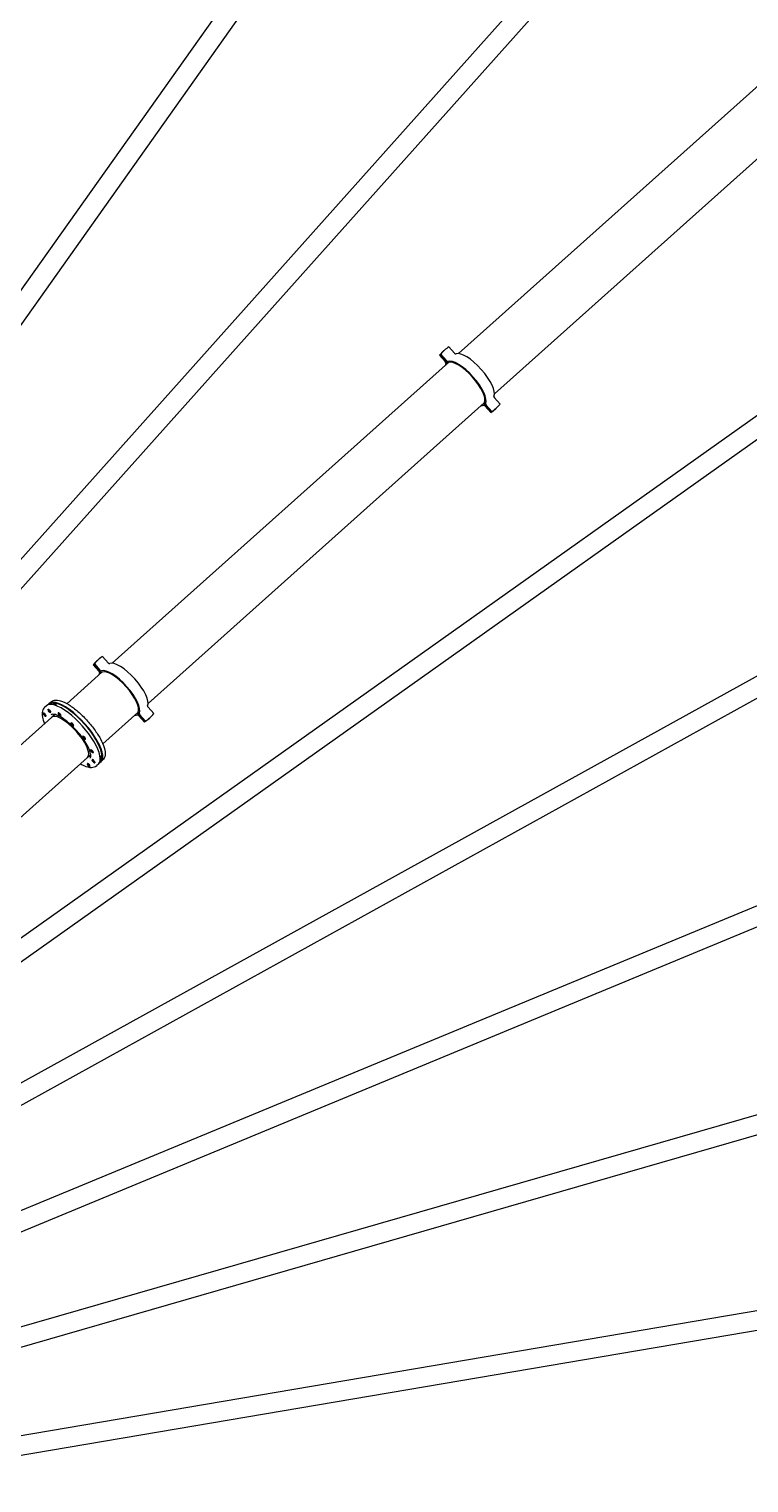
# Model space of a CAD drawing. Header units: millimetres. Extents: x 0 to 157650, y 0 to 89100.
# Drawn here: x 30976 to 34617, y 32286 to 39637 of the extents above; entities that cross this region are included whole.
import ezdxf

# ---------------------------------------------------------------- set-up
doc = ezdxf.new("R2010")
doc.units = ezdxf.units.MM
doc.header["$LTSCALE"] = 150
doc.layers.add('Visible', color=7, linetype='Continuous', lineweight=25)

msp = doc.modelspace()

# ---------------------------------------------------------------- linework, layer by layer
at = {"layer": 'Visible', "color": 9, "true_color": 0xc0c0c0}
for p, q in [((27922.5, 34070.5), (33165.9, 41461.1)), ((33247.5, 41403.3), (28017.3, 34031.2)), ((28238.7, 33939.5), (34217.2, 40630)), ((34291.7, 40563.4), (28336.6, 33899)), ((34848.1, 39515.9), (33147.6, 37996)), ((35030, 39312.3), (33329.5, 37792.5)), ((30353.9, 34629.6), (36008.7, 38642.3)), ((36066.6, 38560.7), (28678.4, 33318)), ((33073.7, 38010.5), (33071.7, 38008.7)), ((33075.2, 38011.8), (33077.3, 38013.7)), ((33128.4, 37998.8), (33099.8, 38030.7)), ((33096.5, 37950.4), (31395.9, 36430.6)), ((33052.2, 37988.1), (33054.2, 37990)), ((33080.7, 37956.2), (33052.2, 37988.1)), ((33054.2, 37990), (33084, 37956.7)), ((33055.8, 37991.3), (33057.8, 37993.2)), ((33085.5, 37958.1), (33055.8, 37991.3)), ((33057.8, 37993.2), (33086.4, 37961.2)), ((33278.4, 37746.8), (31577.9, 36227)), ((33311, 37698.6), (33282.4, 37730.6)), ((33283.3, 37733.7), (33313, 37700.4)), ((33314.5, 37701.8), (33284.8, 37735.1)), ((33288, 37735.6), (33316.6, 37703.6)), ((33358.6, 37741.2), (33330.1, 37773.1)), ((33335.6, 37717.5), (33333.5, 37715.7)), ((33337.1, 37718.9), (33339.1, 37720.7)), ((33313, 37700.4), (33311, 37698.6)), ((33316.6, 37703.6), (33314.5, 37701.8)), ((28762.6, 33108.7), (36726.5, 37510.6)), ((36774.9, 37423.1), (28801.1, 33015.7)), ((31376.8, 36433.3), (31348.2, 36465.2)), ((31300.6, 36422.7), (31302.6, 36424.5)), ((31329.1, 36390.7), (31300.6, 36422.7)), ((31302.6, 36424.5), (31332.4, 36391.2)), ((31304.1, 36425.9), (31306.2, 36427.7)), ((31333.9, 36392.6), (31304.1, 36425.9)), ((31306.2, 36427.7), (31334.7, 36395.7)), ((31322.1, 36445), (31320.1, 36443.2)), ((31323.6, 36446.4), (31325.7, 36448.2)), ((31344.8, 36384.9), (31167.2, 36226.1)), ((28724.7, 32747.8), (37313, 36305.7)), ((37351.3, 36213.3), (28762.9, 32655.4)), ((31105, 36170.5), (30442.1, 35578)), ((31063.6, 36215.4), (31054.9, 36207.6)), ((31076.3, 36226.7), (31085, 36234.5)), ((31105, 36170.5), (31089.6, 36156.7)), ((31526.8, 36181.3), (31349.1, 36022.6)), ((31531.7, 36168.2), (31561.4, 36134.9)), ((31562.9, 36136.3), (31533.2, 36169.6)), ((31536.4, 36170.1), (31565, 36138.1)), ((31607, 36175.7), (31578.4, 36207.7)), ((31559.4, 36133.1), (31530.8, 36165.1)), ((31561.4, 36134.9), (31559.4, 36133.1)), ((31565, 36138.1), (31562.9, 36136.3)), ((31583.9, 36152), (31581.9, 36150.2)), ((31585.5, 36153.4), (31587.5, 36155.2)), ((31286.9, 35967), (30624, 35374.5)), ((31286.9, 35967), (31271.5, 35953.2)), ((31326.9, 35920.9), (31318.1, 35913)), ((31339.5, 35932.1), (31348.2, 35940)), ((28828.3, 32468.8), (37761, 35042.7)), ((37788.7, 34946.6), (28856, 32372.7)), ((29265.1, 32241.9), (38064.7, 33737.5)), ((38081.5, 33638.9), (29861.9, 32241.9))]:
    msp.add_line(p, q, dxfattribs=at)
msp.add_arc((26292, 31685.9), 12796, 45.6757, 314.3243, dxfattribs=at)
for centre, major_axis, ratio, start_param, end_param in [((33202.6, 37862.2), (-130.9, 146.5), 0.939693, 0, 0.153297), ((33204.6, 37864), (-130.9, 146.5), 0.939693, 6.277628, 6.436482), ((33206.2, 37865.4), (-130.9, 146.5), 0.939693, 0, 0.153297), ((33208.2, 37867.2), (-130.9, 146.5), 0.939693, 6.129888, 6.436482), ((33078.7, 37954.4), (5.33, -5.96), 0.34202, 0.124915, 1.570796), ((33184.4, 37845.9), (-96.3, 107.7), 0.34202, 0.124915, 0.334311), ((33080.4, 37953.5), (9.3, -10.4), 0.34202, 0.373108, 1.570796), ((33089.1, 37961.3), (9.3, -10.4), 0.34202, 4.712389, 6.169987), ((33088.4, 37963), (5.33, -5.96), 0.34202, 4.712389, 6.158271), ((33184.4, 37845.9), (-96.3, 107.7), 0.34202, 3.266507, 6.158271), ((33184.4, 37845.9), (91, -101.8), 0.34202, 0.113198, 3.028394), ((33130.4, 38000.6), (5.33, -5.96), 0.34202, 4.712389, 6.158271), ((33226.4, 37883.5), (96.3, -107.7), 0.34202, 0.124915, 3.016678), ((33184.4, 37845.9), (96.3, -107.7), 0.34202, 5.948875, 6.158271), ((33279.7, 37730.5), (-9.3, 10.4), 0.34202, 4.712389, 5.910077), ((33280.4, 37728.7), (-5.33, 5.96), 0.34202, 4.712389, 6.158271), ((33288.4, 37738.3), (-9.3, 10.4), 0.34202, 0.113198, 1.570796), ((33290.1, 37737.4), (-5.33, 5.96), 0.34202, 0.124915, 1.570796), ((33202.6, 37862.2), (130.9, -146.5), 0.939693, 6.129888, 6.283185), ((33204.6, 37864), (130.9, -146.5), 0.939693, 6.129888, 6.288743), ((33206.2, 37865.4), (130.9, -146.5), 0.939693, 6.129888, 6.283185), ((33208.2, 37867.2), (130.9, -146.5), 0.939693, 6.129888, 6.436482), ((33332.1, 37775), (-5.33, 5.96), 0.34202, 0.124915, 1.570796), ((31456.6, 36301.7), (-130.9, 146.5), 0.939693, 6.129888, 6.436482), ((31451, 36296.7), (-130.9, 146.5), 0.939693, 0, 0.153297), ((31453, 36298.5), (-130.9, 146.5), 0.939693, 6.277628, 6.436482), ((31454.6, 36299.9), (-130.9, 146.5), 0.939693, 0, 0.153297), ((31327.1, 36388.9), (5.33, -5.96), 0.34202, 0.124915, 1.570796), ((31328.8, 36388), (9.3, -10.4), 0.34202, 0.373108, 1.570796), ((31337.5, 36395.8), (9.3, -10.4), 0.34202, 4.712389, 6.169987), ((31336.8, 36397.6), (5.33, -5.96), 0.34202, 4.712389, 6.158271), ((31432.8, 36280.4), (-96.3, 107.7), 0.34202, 3.266507, 6.158271), ((31432.8, 36280.4), (91, -101.8), 0.34202, 0.113198, 3.028394), ((31378.8, 36435.1), (5.33, -5.96), 0.34202, 4.712389, 6.158271), ((31474.8, 36318), (96.3, -107.7), 0.34202, 0.124915, 3.016678), ((31432.8, 36280.4), (-96.3, 107.7), 0.34202, 0.124915, 0.334311), ((31207.9, 36079.4), (-131.6, 147.3), 0.34202, 3.016062, 6.408716), ((31054.3, 36170.5), (-7.16, 8.02), 0.34202, 0.455565, 6.2936), ((31058.5, 36174.3), (7.16, -8.02), 0.34202, 4.015337, 5.409441), ((31195.3, 36068.1), (131.6, -147.3), 0.34202, 0, 3.141593), ((31079.1, 36189.2), (7.16, -8.02), 0.34202, 3.073559, 8.911594), ((31083.4, 36193), (7.16, -8.02), 0.34202, 4.015337, 5.409441), ((31207.9, 36079.4), (-127.6, 142.8), 0.34202, 3.135692, 6.289086), ((31180.5, 36055), (91, -101.8), 0.34202, 0, 3.141593), ((31195.3, 36068.1), (-93, 104), 0.34202, 6.282012, 6.490949), ((31106.8, 36223.4), (-7.16, 8.02), 0.34202, 0.597822, 2.000509), ((31111, 36227.2), (7.16, -8.02), 0.34202, 4.270826, 5.409441), ((31106.8, 36223.4), (7.16, -8.02), 0.34202, 0.018526, 1.878074), ((31130.5, 36171.4), (7.16, -8.02), 0.34202, 2.549961, 8.387995), ((31134.7, 36175.1), (7.16, -8.02), 0.34202, 4.014889, 5.409441), ((31432.8, 36280.4), (96.3, -107.7), 0.34202, 5.948875, 6.158271), ((31528.1, 36165), (-9.3, 10.4), 0.34202, 4.712389, 5.910077), ((31528.8, 36163.3), (-5.33, 5.96), 0.34202, 4.712389, 6.158271), ((31536.8, 36172.8), (-9.3, 10.4), 0.34202, 0.113198, 1.570796), ((31538.4, 36171.9), (-5.33, 5.96), 0.34202, 0.124915, 1.570796), ((31456.6, 36301.7), (130.9, -146.5), 0.939693, 6.129888, 6.436482), ((31580.5, 36209.5), (-5.33, 5.96), 0.34202, 0.124915, 1.570796), ((31062.7, 36120.3), (-7.16, 8.02), 0.34202, 5.747331, 6.817199), ((31195.3, 36068.1), (127.6, -142.8), 0.34202, 3.685366, 3.688696), ((31194.6, 36121.7), (7.16, -8.02), 0.34202, 2.026362, 7.864397), ((31198.8, 36125.5), (7.16, -8.02), 0.34202, 4.015337, 5.409441), ((31451, 36296.7), (130.9, -146.5), 0.939693, 6.129888, 6.283185), ((31453, 36298.5), (130.9, -146.5), 0.939693, 6.129888, 6.288743), ((31454.6, 36299.9), (130.9, -146.5), 0.939693, 6.129888, 6.283185), ((31254.3, 36053.6), (7.16, -8.02), 0.34202, 1.502763, 7.340798), ((31258.5, 36057.4), (7.16, -8.02), 0.34202, 4.015337, 5.409441), ((31195.3, 36068.1), (93, -104), 0.34202, 6.075421, 6.284359), ((31293.5, 35985.3), (7.16, -8.02), 0.34202, 0.979164, 6.817199), ((31297.7, 35989), (7.16, -8.02), 0.34202, 4.015337, 5.409713), ((31334.8, 35958.5), (7.16, -8.02), 0.34202, 0.167803, 2.018755), ((31339, 35962.3), (7.16, -8.02), 0.34202, 4.472325, 5.409441), ((31334.8, 35958.5), (7.16, -8.02), 0.34202, 5.222019, 6.005838), ((31277, 35916.3), (-7.16, 8.02), 0.34202, 3.073559, 8.911594), ((31281.2, 35920.1), (7.16, -8.02), 0.34202, 4.015337, 5.409441), ((31301.9, 35935), (7.16, -8.02), 0.34202, 0.455565, 6.2936), ((31306.1, 35938.8), (7.16, -8.02), 0.34202, 4.015337, 5.409441)]:
    msp.add_ellipse(centre, major_axis=major_axis, ratio=ratio, start_param=start_param, end_param=end_param, dxfattribs=at)
for points, knots in [([(31085, 36234.5), (31090.5, 36239.3), (31097.4, 36242.3), (31114.3, 36244.7), (31124.6, 36243.3), (31148.8, 36236), (31163.2, 36229), (31192.9, 36210.5), (31208.1, 36199.2), (31238.1, 36173.5), (31253, 36159.2), (31281, 36128.8), (31294.2, 36112.8), (31317.8, 36080.5), (31328.2, 36064.3), (31345.1, 36032.9), (31351.7, 36017.8), (31360.1, 35989.6), (31362, 35976.6), (31359.2, 35955.2), (31355.2, 35946.2), (31348.2, 35940)], [1.777824, 1.777824, 1.777824, 1.777824, 2.00024, 2.00024, 2.289961, 2.289961, 2.639517, 2.639517, 2.974514, 2.974514, 3.302643, 3.302643, 3.628896, 3.628896, 3.956146, 3.956146, 4.288259, 4.288259, 4.63315, 4.63315, 4.919416, 4.919416, 4.919416, 4.919416]), ([(31054.9, 36207.6), (31049.4, 36202.7), (31045.8, 36196.1), (31041.4, 36179.6), (31041.7, 36169.2), (31045.7, 36147.7), (31049.1, 36136.7), (31054, 36124.9)], [3.1704018, 3.1704018, 3.1704018, 3.1704018, 3.3928184, 3.3928184, 3.6825394, 3.6825394, 3.9452652, 3.9452652, 3.9452652, 3.9452652]), ([(31046.7, 36176.6), (31046.7, 36176.7), (31046.7, 36176.8), (31046.6, 36177.4), (31046.7, 36177.8), (31046.9, 36178.3), (31047, 36178.4), (31047.1, 36178.5)], [-2.1774743, -2.1774743, -2.1774743, -2.1774743, -2.1286878, -2.1286878, -1.8246957, -1.8246957, -1.698103, -1.698103, -1.698103, -1.698103]), ([(31072.2, 36197.4), (31072.2, 36197.4), (31072.3, 36197.4), (31072.7, 36197.6), (31073.1, 36197.6), (31073.8, 36197.5), (31074, 36197.5), (31074.3, 36197.4)], [-2.1774743, -2.1774743, -2.1774743, -2.1774743, -2.1286878, -2.1286878, -1.8246957, -1.8246957, -1.698103, -1.698103, -1.698103, -1.698103]), ([(31284.8, 35950.3), (31286.3, 35951.7), (31287.8, 35954.1), (31288.6, 35964.1), (31287.9, 35970.8), (31283.6, 35987), (31279.9, 35996.7), (31269.5, 36018.2), (31262.5, 36030.1), (31246.1, 36054.6), (31236.5, 36067.3), (31215.8, 36091.8), (31204.5, 36103.7), (31181.7, 36125.4), (31170.1, 36135.2), (31147.9, 36151.6), (31137.2, 36158.3), (31118.5, 36167.8), (31110.3, 36170.7), (31097.8, 36173.1), (31093.5, 36172.7), (31089.7, 36171.4), (31088.9, 36170.9), (31088.2, 36170.3)], [0.028809, 0.028809, 0.028809, 0.028809, 0.342968, 0.342968, 0.619791, 0.619791, 0.90788, 0.90788, 1.211144, 1.211144, 1.521441, 1.521441, 1.83405, 1.83405, 2.145926, 2.145926, 2.453388, 2.453388, 2.749385, 2.749385, 3.026119, 3.026119, 3.170402, 3.170402, 3.170402, 3.170402]), ([(31126.1, 36179.4), (31126.3, 36179.3), (31126.5, 36179.2), (31127.2, 36178.8), (31127.8, 36178.5), (31128.7, 36177.9), (31128.9, 36177.7), (31129.2, 36177.5)], [-2.1773625, -2.1773625, -2.1773625, -2.1773625, -2.0762328, -2.0762328, -1.8118997, -1.8118997, -1.6981222, -1.6981222, -1.6981222, -1.6981222]), ([(31193.9, 36127.4), (31194, 36127.4), (31194.1, 36127.3), (31195.2, 36126.4), (31196.2, 36125.4), (31197.2, 36124.4), (31197.2, 36124.3), (31197.2, 36124.2)], [-3.2077958, -3.2077958, -3.2077958, -3.2077958, -3.1624121, -3.1624121, -2.6741523, -2.6741523, -2.6485085, -2.6485085, -2.6485085, -2.6485085]), ([(31257.5, 36055.5), (31257.6, 36055.4), (31257.7, 36055.3), (31258.4, 36054.4), (31259, 36053.6), (31259.8, 36052.4), (31260, 36052.1), (31260.2, 36051.8)], [-2.1774743, -2.1774743, -2.1774743, -2.1774743, -2.1286878, -2.1286878, -1.8246957, -1.8246957, -1.698103, -1.698103, -1.698103, -1.698103]), ([(31299.8, 35982.8), (31299.9, 35982.6), (31300.1, 35982.3), (31300.5, 35981.5), (31300.7, 35980.9), (31301, 35980.1), (31301, 35979.8), (31301.1, 35979.6)], [-2.1773625, -2.1773625, -2.1773625, -2.1773625, -2.0762328, -2.0762328, -1.8118997, -1.8118997, -1.6981222, -1.6981222, -1.6981222, -1.6981222]), ([(31342.3, 35951), (31342.3, 35951), (31342.3, 35951), (31342.3, 35950.8), (31342.2, 35950.7), (31342, 35950.5), (31342, 35950.5), (31341.9, 35950.4), (31341.9, 35950.4), (31341.9, 35950.4), (31341.9, 35950.4), (31341.8, 35950.4), (31341.8, 35950.4), (31341.8, 35950.4), (31341.8, 35950.4), (31341.8, 35950.4), (31341.8, 35950.3), (31341.8, 35950.3), (31341.7, 35950.3), (31341.6, 35950.2), (31341.4, 35950.2), (31341.1, 35950.1), (31341, 35950.1), (31341, 35950.1)], [-0.586556, -0.586556, -0.586556, -0.586556, -0.5686018, -0.5686018, -0.4414197, -0.4414197, -0.3885209, -0.3885209, -0.3668463, -0.3668463, -0.355743, -0.355743, -0.3485549, -0.3485549, -0.3417734, -0.3417734, -0.3326846, -0.3326846, -0.3132639, -0.3132639, -0.1608562, -0.1608562, -0.1082219, -0.1082219, -0.1082219, -0.1082219]), ([(31235.9, 35921.4), (31242, 35918), (31247.9, 35915.1), (31267.5, 35906.8), (31280.2, 35903.5), (31301.7, 35903.9), (31311.1, 35906.8), (31318.1, 35913)], [5.537131, 5.537131, 5.537131, 5.537131, 5.6808374, 5.6808374, 6.025728, 6.025728, 6.3119945, 6.3119945, 6.3119945, 6.3119945]), ([(31284, 35908.2), (31283.9, 35908.1), (31283.9, 35908.1), (31283.5, 35908), (31283.1, 35907.9), (31282.4, 35908), (31282.2, 35908.1), (31281.9, 35908.2)], [-2.1774743, -2.1774743, -2.1774743, -2.1774743, -2.1286878, -2.1286878, -1.8246957, -1.8246957, -1.698103, -1.698103, -1.698103, -1.698103]), ([(31309.5, 35928.9), (31309.5, 35928.8), (31309.5, 35928.7), (31309.6, 35928.1), (31309.5, 35927.7), (31309.2, 35927.3), (31309.2, 35927.1), (31309, 35927)], [-2.1774743, -2.1774743, -2.1774743, -2.1774743, -2.1286878, -2.1286878, -1.8246957, -1.8246957, -1.698103, -1.698103, -1.698103, -1.698103])]:
    msp.add_open_spline(points, degree=3, knots=knots, dxfattribs=at)
msp.add_open_spline([(31055.1, 36125.9), (31055.1, 36125.9), (31055.1, 36125.9), (31055.1, 36125.9)], degree=3, dxfattribs=at)

doc.saveas('drawing.dxf')
